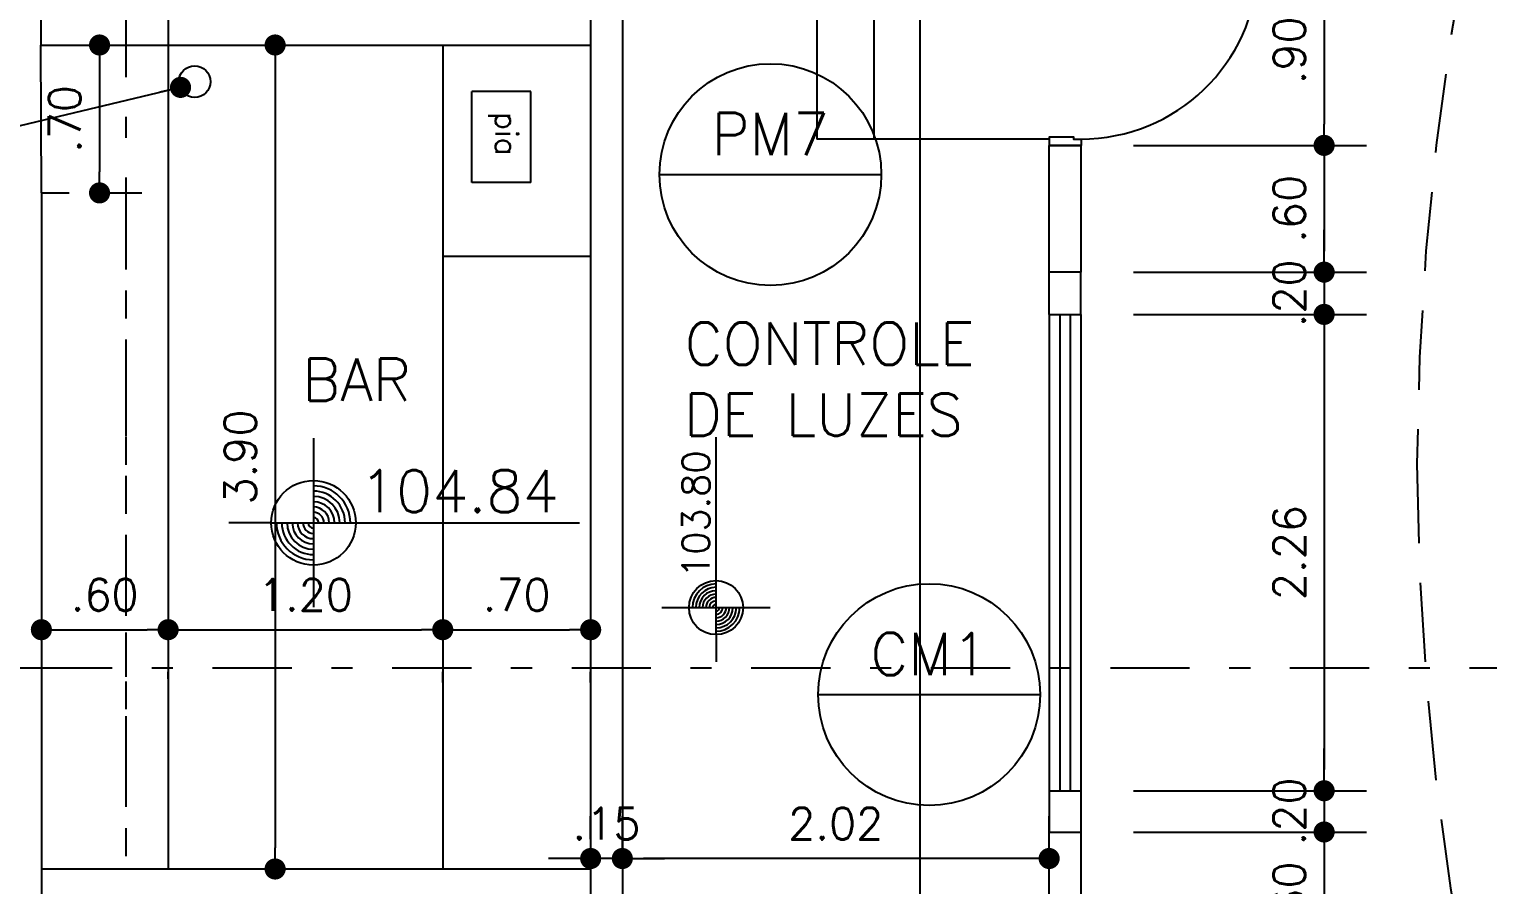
# Model space of a CAD drawing. Extents: x -14 to 107, y -33 to 53.
# Drawn here: x 13.84 to 20.75, y 27 to 31.05 of the extents above; entities that cross this region are included whole.
import ezdxf
from ezdxf.enums import TextEntityAlignment as Align

# ---------------------------------------------------------------- set-up
doc = ezdxf.new("R2010")
doc.units = 0
doc.header["$LTSCALE"] = 1.5
doc.header["$MEASUREMENT"] = 0
doc.linetypes.add('DASHDOT', pattern=[1, 0.5, -0.25, 0, -0.25])
doc.linetypes.add('HIDDEN', pattern=[0.375, 0.25, -0.125])
doc.layers.get('0').update_dxf_attribs({"linetype": 'CONTINUOUS'})
for name, color, linetype in [('A-CAIXILHO', 1, 'CONTINUOUS'), ('A-PAREDE', 3, 'CONTINUOUS'), ('A-PORTAS', 7, 'CONTINUOUS'), ('COTAS', 7, 'CONTINUOUS'), ('EIXOS', 32, 'DASHDOT'), ('N-LNHVISTA', 7, 'CONTINUOUS'), ('N-NOTACOES', 6, 'CONTINUOUS'), ('N-PROJEÇÃO', 1, 'HIDDEN'), ('N-TEXTO', 7, 'CONTINUOUS'), ('PILARNOVO', 4, 'CONTINUOUS')]:
    doc.layers.add(name, color=color, linetype=linetype)
doc.styles.add('COTA', font='romans.shx')
doc.styles.add('REGUA-080', font='simplex', dxfattribs={"height": 0.15})
doc.styles.add('ROMANS', font='romans')
doc.dimstyles.new('DG060-1', dxfattribs={"dimscale": 0.1, "dimtxt": 1.5, "dimasz": 1, "dimexe": 2, "dimexo": 2.5, "dimgap": 0.9, "dimtad": 1, "dimzin": 4, "dimdsep": 46, "dimtxsty": 'COTA', "dimblk": 'DOT', "dimblk1": 'DOT', "dimblk2": 'DOT', "dimsah": 1, "dimcen": 0.09, "dimclrd": 1, "dimclre": 1, "dimclrt": 2, "dimadec": 0, "dimazin": 0, "dimtfac": 1, "dimtdec": 4, "dimtix": 1, "dimtmove": 2, "dimatfit": 3, "dimldrblk": 'DOT', "dimfxl": 1, "dimtvp": 2, "dimtolj": 1, "dimtzin": 0, "dimarcsym": 0})

# ---------------------------------------------------------------- blocks, each defined once
blk = doc.blocks.new('N-1411')
at = {"layer": 'N-NOTACOES', "color": 1}
blk.add_line((-0.00525, 0), (0.00525, 0), dxfattribs=at)
blk.add_circle((0, 0), 0.00525, dxfattribs=at)
at = {"layer": 'N-NOTACOES', "color": 2, "style": 'ROMANS'}
for tag, p in [('ESQUADRIA', (0, 0.001918)), ('NUMERO', (0.000262, -0.002558))]:
    blk.add_attdef(tag, text='', height=0.002, dxfattribs=at).set_placement(p, align=Align.MIDDLE)
blk = doc.blocks.new('DOT')
at = {"color": 0, "linetype": 'ByBlock'}
blk.add_line((-0.5, 0), (-1, 0), dxfattribs=at)
at = {"color": 0, "linetype": 'ByBlock', "const_width": 0.5}
blk.add_lwpolyline([(-0.25, 0, 1), (0.25, 0, 1)], format="xyb", close=True, dxfattribs=at)
blk = doc.blocks.new('*D37')
at = {"color": 1, "linetype": 'ByBlock'}
for p, q in [((13.65, 31.5122), (12.8991, 31.5122)), ((13.0991, 31.4122), (13.0991, 28.1251)), ((13.872, 28.0251), (12.8991, 28.0251))]:
    blk.add_line(p, q, dxfattribs=at)
at = {"color": 1, "linetype": 'ByBlock', "xscale": 0.1, "yscale": 0.1, "zscale": 0.1}
for p, rotation in [((13.0991, 31.5122), 90), ((13.0991, 28.0251), 270)]:
    blk.add_blockref('DOT', p, dxfattribs=dict(at, rotation=rotation))
at = {"color": 2, "linetype": 'ByBlock', "insert": (12.9341, 29.7687), "char_height": 0.15, "attachment_point": 5, "rotation": 90, "style": 'COTA'}
blk.add_mtext('\\A1;3.49', dxfattribs=at)
blk = doc.blocks.new('*D38')
at = {"color": 1, "linetype": 'ByBlock'}
for p, q in [((13.872, 28.0251), (12.8991, 28.0251)), ((13.0991, 27.9251), (13.0991, 26.625)), ((13.65, 26.525), (12.8991, 26.525))]:
    blk.add_line(p, q, dxfattribs=at)
at = {"color": 1, "linetype": 'ByBlock', "xscale": 0.1, "yscale": 0.1, "zscale": 0.1}
for p, rotation in [((13.0991, 28.0251), 90), ((13.0991, 26.525), 270)]:
    blk.add_blockref('DOT', p, dxfattribs=dict(at, rotation=rotation))
at = {"color": 2, "linetype": 'ByBlock', "insert": (12.9341, 27.275), "char_height": 0.15, "attachment_point": 5, "rotation": 90, "style": 'COTA'}
blk.add_mtext('\\A1;1.50', dxfattribs=at)
blk = doc.blocks.new('*D111')
at = {"color": 1, "linetype": 'ByBlock'}
for p, q in [((19.07, 31.4), (20.1721, 31.4)), ((19.9721, 31.3), (19.9721, 30.6)), ((19.07, 30.5), (20.1721, 30.5))]:
    blk.add_line(p, q, dxfattribs=at)
at = {"color": 1, "linetype": 'ByBlock', "xscale": 0.1, "yscale": 0.1, "zscale": 0.1}
for p, rotation in [((19.9721, 31.4), 90), ((19.9721, 30.5), 270)]:
    blk.add_blockref('DOT', p, dxfattribs=dict(at, rotation=rotation))
at = {"color": 2, "linetype": 'ByBlock', "insert": (19.8071, 30.95), "char_height": 0.15, "attachment_point": 5, "rotation": 90, "style": 'COTA'}
blk.add_mtext('\\A1;.90', dxfattribs=at)
blk = doc.blocks.new('*D112')
at = {"color": 1, "linetype": 'ByBlock'}
for p, q in [((19.07, 30.5), (20.1721, 30.5)), ((19.9721, 30.4), (19.9721, 30)), ((19.0703, 29.9), (20.1721, 29.9))]:
    blk.add_line(p, q, dxfattribs=at)
at = {"color": 1, "linetype": 'ByBlock', "xscale": 0.1, "yscale": 0.1, "zscale": 0.1}
for p, rotation in [((19.9721, 30.5), 90), ((19.9721, 29.9), 270)]:
    blk.add_blockref('DOT', p, dxfattribs=dict(at, rotation=rotation))
at = {"color": 2, "linetype": 'ByBlock', "insert": (19.8071, 30.2), "char_height": 0.15, "attachment_point": 5, "rotation": 90, "style": 'COTA'}
blk.add_mtext('\\A1;.60', dxfattribs=at)
blk = doc.blocks.new('N-1901')
at = {"layer": 'N-NOTACOES', "color": 1}
for p, q in [((0, 0.004), (0, -0.004)), ((-0.002, 0), (-0.004, 0)), ((-0.002, 0), (0.012602, 0))]:
    blk.add_line(p, q, dxfattribs=at)
blk.add_circle((0, 0), 0.002, dxfattribs=at)
at = {"layer": 'N-NOTACOES', "color": 2}
for radius, start, end in [(0.00175, 0, 90), (0.0015, 0, 90), (0.00125, 0, 90), (0.001, 0, 90), (0.00075, 0, 90), (0.0005, 0, 90), (0.00025, 0, 90), (0.00175, 180, 270), (0.0015, 180, 270), (0.00125, 180, 270), (0.001, 180, 270), (0.00075, 180, 270), (0.0005, 180, 270), (0.00025, 180, 270)]:
    blk.add_arc((0, 0), radius, start, end, dxfattribs=at)
at = {"layer": 'N-NOTACOES', "color": 2, "style": 'ROMANS'}
blk.add_attdef('COTAP', text='', height=0.002, dxfattribs=at).set_placement((0.006907, 0.001496), align=Align.MIDDLE)
blk = doc.blocks.new('*D152')
at = {"color": 1, "linetype": 'ByBlock'}
for p, q in [((16.65, 27.0916), (16.65, 27.3245)), ((18.6703, 27.0916), (18.6703, 27.3245)), ((18.5703, 27.1245), (16.75, 27.1245))]:
    blk.add_line(p, q, dxfattribs=at)
at = {"color": 1, "linetype": 'ByBlock', "xscale": 0.1, "yscale": 0.1, "zscale": 0.1, "rotation": 180}
blk.add_blockref('DOT', (16.65, 27.1245), dxfattribs=at)
at = {"color": 1, "linetype": 'ByBlock', "xscale": 0.1, "yscale": 0.1, "zscale": 0.1}
blk.add_blockref('DOT', (18.6703, 27.1245), dxfattribs=at)
at = {"color": 2, "linetype": 'ByBlock', "insert": (17.6601, 27.2895), "char_height": 0.15, "attachment_point": 5, "style": 'COTA'}
blk.add_mtext('\\A1;2.02', dxfattribs=at)
blk = doc.blocks.new('*D153')
at = {"color": 1, "linetype": 'ByBlock'}
for p, q in [((16.5, 27.2166), (16.5, 27.3245)), ((16.65, 27.0916), (16.65, 27.3245)), ((16.4, 27.1245), (16.3, 27.1245)), ((16.65, 27.1245), (16.5, 27.1245)), ((16.75, 27.1245), (16.85, 27.1245))]:
    blk.add_line(p, q, dxfattribs=at)
at = {"color": 1, "linetype": 'ByBlock', "xscale": 0.1, "yscale": 0.1, "zscale": 0.1}
blk.add_blockref('DOT', (16.5, 27.1245), dxfattribs=at)
at = {"color": 1, "linetype": 'ByBlock', "xscale": 0.1, "yscale": 0.1, "zscale": 0.1, "rotation": 180}
blk.add_blockref('DOT', (16.65, 27.1245), dxfattribs=at)
at = {"color": 2, "linetype": 'ByBlock', "insert": (16.575, 27.2895), "char_height": 0.15, "attachment_point": 5, "style": 'COTA'}
blk.add_mtext('\\A1;.15', dxfattribs=at)
blk = doc.blocks.new('*D193')
at = {"color": 1, "linetype": 'ByBlock'}
for p, q in [((19.9721, 30), (19.9721, 30.1)), ((19.0703, 29.9), (20.1721, 29.9)), ((19.9721, 29.9), (19.9721, 29.7)), ((19.07, 29.7), (20.1721, 29.7)), ((19.9721, 29.6), (19.9721, 29.5))]:
    blk.add_line(p, q, dxfattribs=at)
at = {"color": 1, "linetype": 'ByBlock', "xscale": 0.1, "yscale": 0.1, "zscale": 0.1}
for p, rotation in [((19.9721, 29.9), 270), ((19.9721, 29.7), 90)]:
    blk.add_blockref('DOT', p, dxfattribs=dict(at, rotation=rotation))
at = {"color": 2, "linetype": 'ByBlock', "insert": (19.8071, 29.8), "char_height": 0.15, "attachment_point": 5, "rotation": 90, "style": 'COTA'}
blk.add_mtext('\\A1;.20', dxfattribs=at)
blk = doc.blocks.new('*D194')
at = {"color": 1, "linetype": 'ByBlock'}
for p, q in [((19.9721, 29.6), (19.9721, 27.5453)), ((19.0703, 27.4453), (20.1721, 27.4453))]:
    blk.add_line(p, q, dxfattribs=at)
at = {"color": 1, "linetype": 'ByBlock', "xscale": 0.1, "yscale": 0.1, "zscale": 0.1}
for p, rotation in [((19.9721, 29.7), 90), ((19.9721, 27.4453), 270)]:
    blk.add_blockref('DOT', p, dxfattribs=dict(at, rotation=rotation))
at = {"color": 2, "linetype": 'ByBlock', "insert": (19.8071, 28.5726), "char_height": 0.15, "attachment_point": 5, "rotation": 90, "style": 'COTA'}
blk.add_mtext('\\A1;2.26', dxfattribs=at)
blk = doc.blocks.new('*D195')
at = {"color": 1, "linetype": 'ByBlock'}
for p, q in [((19.9721, 27.5453), (19.9721, 27.6453)), ((19.9721, 27.4453), (19.9721, 27.25)), ((19.0703, 27.25), (20.1721, 27.25)), ((19.9721, 27.15), (19.9721, 27.05))]:
    blk.add_line(p, q, dxfattribs=at)
at = {"color": 1, "linetype": 'ByBlock', "xscale": 0.1, "yscale": 0.1, "zscale": 0.1}
for p, rotation in [((19.9721, 27.4453), 270), ((19.9721, 27.25), 90)]:
    blk.add_blockref('DOT', p, dxfattribs=dict(at, rotation=rotation))
at = {"color": 2, "linetype": 'ByBlock', "insert": (19.8071, 27.3476), "char_height": 0.15, "attachment_point": 5, "rotation": 90, "style": 'COTA'}
blk.add_mtext('\\A1;.20', dxfattribs=at)
blk = doc.blocks.new('*D196')
at = {"color": 1, "linetype": 'ByBlock'}
for p, q in [((19.9721, 27.15), (19.9721, 26.75)), ((19.0703, 26.65), (20.1721, 26.65))]:
    blk.add_line(p, q, dxfattribs=at)
at = {"color": 1, "linetype": 'ByBlock', "xscale": 0.1, "yscale": 0.1, "zscale": 0.1}
for p, rotation in [((19.9721, 27.25), 90), ((19.9721, 26.65), 270)]:
    blk.add_blockref('DOT', p, dxfattribs=dict(at, rotation=rotation))
at = {"color": 2, "linetype": 'ByBlock', "insert": (19.8071, 26.95), "char_height": 0.15, "attachment_point": 5, "rotation": 90, "style": 'COTA'}
blk.add_mtext('\\A1;.60', dxfattribs=at)
blk = doc.blocks.new('*D383')
at = {"color": 1, "linetype": 'ByBlock'}
for p, q in [((14.7564, 30.975), (14.8064, 30.975)), ((15.0064, 30.875), (15.0064, 27.175)), ((14.7564, 27.075), (14.8064, 27.075))]:
    blk.add_line(p, q, dxfattribs=at)
at = {"color": 1, "linetype": 'ByBlock', "xscale": 0.1, "yscale": 0.1, "zscale": 0.1}
for p, rotation in [((15.0064, 30.975), 90), ((15.0064, 27.075), 270)]:
    blk.add_blockref('DOT', p, dxfattribs=dict(at, rotation=rotation))
at = {"color": 2, "linetype": 'ByBlock', "insert": (14.8414, 29.025), "char_height": 0.15, "attachment_point": 5, "rotation": 90, "style": 'COTA'}
blk.add_mtext('\\A1;3.90', dxfattribs=at)
blk = doc.blocks.new('*D384')
at = {"color": 1, "linetype": 'ByBlock'}
for p, q in [((14, 28.2076), (14.4, 28.2076)), ((14.5, 27.9756), (14.5, 28.0076))]:
    blk.add_line(p, q, dxfattribs=at)
at = {"color": 1, "linetype": 'ByBlock', "xscale": 0.1, "yscale": 0.1, "zscale": 0.1, "rotation": 180}
blk.add_blockref('DOT', (13.9, 28.2076), dxfattribs=at)
at = {"color": 1, "linetype": 'ByBlock', "xscale": 0.1, "yscale": 0.1, "zscale": 0.1}
blk.add_blockref('DOT', (14.5, 28.2076), dxfattribs=at)
at = {"color": 2, "linetype": 'ByBlock', "insert": (14.2, 28.3726), "char_height": 0.15, "attachment_point": 5, "style": 'COTA'}
blk.add_mtext('\\A1;.60', dxfattribs=at)
blk = doc.blocks.new('*D385')
at = {"color": 1, "linetype": 'ByBlock'}
for p, q in [((14.6, 28.2076), (15.7, 28.2076)), ((15.8, 27.9576), (15.8, 28.0076))]:
    blk.add_line(p, q, dxfattribs=at)
at = {"color": 1, "linetype": 'ByBlock', "xscale": 0.1, "yscale": 0.1, "zscale": 0.1, "rotation": 180}
blk.add_blockref('DOT', (14.5, 28.2076), dxfattribs=at)
at = {"color": 1, "linetype": 'ByBlock', "xscale": 0.1, "yscale": 0.1, "zscale": 0.1}
blk.add_blockref('DOT', (15.8, 28.2076), dxfattribs=at)
at = {"color": 2, "linetype": 'ByBlock', "insert": (15.15, 28.3726), "char_height": 0.15, "attachment_point": 5, "style": 'COTA'}
blk.add_mtext('\\A1;1.20', dxfattribs=at)
blk = doc.blocks.new('*D386')
at = {"color": 1, "linetype": 'ByBlock'}
for p, q in [((15.9, 28.2076), (16.4, 28.2076)), ((16.5, 27.9576), (16.5, 28.0076))]:
    blk.add_line(p, q, dxfattribs=at)
at = {"color": 1, "linetype": 'ByBlock', "xscale": 0.1, "yscale": 0.1, "zscale": 0.1, "rotation": 180}
blk.add_blockref('DOT', (15.8, 28.2076), dxfattribs=at)
at = {"color": 1, "linetype": 'ByBlock', "xscale": 0.1, "yscale": 0.1, "zscale": 0.1}
blk.add_blockref('DOT', (16.5, 28.2076), dxfattribs=at)
at = {"color": 2, "linetype": 'ByBlock', "insert": (16.15, 28.3726), "char_height": 0.15, "attachment_point": 5, "style": 'COTA'}
blk.add_mtext('\\A1;.70', dxfattribs=at)
blk = doc.blocks.new('*D387')
at = {"color": 1, "linetype": 'ByBlock'}
for p, q in [((14.1754, 30.875), (14.1754, 30.375)), ((14.15, 30.275), (14.3754, 30.275))]:
    blk.add_line(p, q, dxfattribs=at)
at = {"color": 1, "linetype": 'ByBlock', "xscale": 0.1, "yscale": 0.1, "zscale": 0.1}
for p, rotation in [((14.1754, 30.975), 90), ((14.1754, 30.275), 270)]:
    blk.add_blockref('DOT', p, dxfattribs=dict(at, rotation=rotation))
at = {"color": 2, "linetype": 'ByBlock', "insert": (14.0104, 30.625), "char_height": 0.15, "attachment_point": 5, "rotation": 90, "style": 'COTA'}
blk.add_mtext('\\A1;.70', dxfattribs=at)

msp = doc.modelspace()

# ---------------------------------------------------------------- linework, layer by layer
at = {"layer": 'A-CAIXILHO'}
for p, q in [((18.67, 29.7), (18.6703, 27.4453)), ((18.7203, 29.7), (18.7203, 27.4453)), ((18.7703, 29.7), (18.7703, 27.4453)), ((18.82, 29.7), (18.8203, 27.4453))]:
    msp.add_line(p, q, dxfattribs=at)
at = {"layer": 'A-PAREDE'}
for p, q in [((13.898, 32), (13.898, 30.975)), ((16.5, 31.4), (16.5, 26.65)), ((16.65, 31.4), (16.65, 26.65)), ((13.898, 30.975), (16.5, 30.975)), ((18.67, 29.7), (18.67, 29.9)), ((18.82, 29.7), (18.82, 29.9)), ((18.67, 29.7), (18.82, 29.7)), ((18.67, 27.4453), (18.8203, 27.4453)), ((18.67, 27.4453), (18.67, 27.25)), ((18.8203, 27.4453), (18.82, 27.25)), ((13.9, 27.075), (16.5, 27.075)), ((13.9, 27.075), (13.9, 26.4))]:
    msp.add_line(p, q, dxfattribs=at)
at = {"layer": 'A-PORTAS'}
msp.add_lwpolyline([(18.6714, 30.5), (18.6714, 30.54), (18.7864, 30.54), (18.7864, 30.53), (18.8214, 30.53), (18.8214, 30.5)], close=True, dxfattribs=at)
msp.add_arc((18.8206, 31.37), 0.84, 269.95852, 357.81976, dxfattribs=at)
at = {"layer": 'COTAS', "linetype": 'ByBlock'}
msp.add_circle((14.625, 30.8014), 0.075, dxfattribs=at)
at = {"layer": 'EIXOS', "ltscale": 0.5}
for p, q in [((14.3, 48.1976), (14.3, -4.8398)), ((78.8353, 28.0251), (-5.9475, 28.0251))]:
    msp.add_line(p, q, dxfattribs=at)
at = {"layer": 'EIXOS', "color": 7}
msp.add_line((13.9, 30.275), (13.898, 30.975), dxfattribs=at)
at = {"layer": 'N-LNHVISTA'}
for p, q in [((18.06, 26.2472), (18.06, 31.8028)), ((16.2176, 30.7545), (15.9376, 30.7545)), ((15.9376, 30.3245), (15.9376, 30.7545)), ((16.2176, 30.3245), (16.2176, 30.7545)), ((16.2176, 30.3245), (15.9376, 30.3245))]:
    msp.add_line(p, q, dxfattribs=at)
at = {"layer": 'N-LNHVISTA', "color": 2}
for p, q in [((14.5, 31.4), (14.5, 27.075)), ((15.8, 30.975), (15.8, 27.075)), ((13.9, 30.275), (13.9, 27.075)), ((15.8, 29.975), (16.5, 29.975))]:
    msp.add_line(p, q, dxfattribs=at)
at = {"layer": 'N-LNHVISTA', "color": 4}
for p, q in [((17.5705, 31.4), (17.5705, 30.53)), ((17.8405, 31.4), (17.8405, 30.53)), ((18.6688, 30.53), (17.5705, 30.53))]:
    msp.add_line(p, q, dxfattribs=at)
at = {"layer": 'N-LNHVISTA', "color": 2, "linetype": 'HIDDEN', "ltscale": 0.35}
for p, q in [((13.9, 30.275), (14.3, 30.275)), ((14.3, 30.275), (14.3, 27.075))]:
    msp.add_line(p, q, dxfattribs=at)
at = {"layer": 'N-NOTACOES', "color": 1}
for p, q in [((17.0937, 28.1842), (17.0937, 29.1188)), ((16.8377, 28.3122), (17.3497, 28.3122)), ((17.0937, 28.1842), (17.0937, 28.0562))]:
    msp.add_line(p, q, dxfattribs=at)
msp.add_circle((17.0937, 28.3122), 0.128, dxfattribs=at)
at = {"layer": 'N-NOTACOES', "color": 2}
for radius, start, end in [(0.112, 90, 180), (0.096, 90, 180), (0.08, 90, 180), (0.064, 90, 180), (0.048, 90, 180), (0.032, 90, 180), (0.016, 90, 180), (0.064, 270, 0), (0.096, 270, 0), (0.112, 270, 0), (0.08, 270, 0), (0.048, 270, 0), (0.032, 270, 0), (0.016, 270, 0)]:
    msp.add_arc((17.0937, 28.3122), radius, start, end, dxfattribs=at)
at = {"layer": 'N-PROJEÇÃO'}
msp.add_lwpolyline([(35.4622, 38.3694), (34.6462, 37.6809), (34.0658, 38.3688), (33.2498, 37.6803), (32.6694, 38.3682), (31.8534, 37.6797), (31.273, 38.3676), (30.457, 37.6791), (29.8766, 38.367), (29.0606, 37.6785), (28.4803, 38.3664), (27.6642, 37.6779), (27.0839, 38.3658), (26.2678, 37.6773), (25.6875, 38.3652), (24.8715, 37.6767), (24.2913, 38.3643), (23.4801, 37.6799), (22.7363, 36.5691, 0.14721), (20.4115, 28.9921, 0.14721), (22.7363, 21.4152)], format="xyb", dxfattribs=at)
at = {"layer": 'PILARNOVO'}
for points in [[(18.67, 30.5), (18.82, 30.5), (18.82, 29.9), (18.67, 29.9)], [(18.67, 27.25), (18.82, 27.25), (18.82, 26.65), (18.67, 26.65)]]:
    msp.add_lwpolyline(points, close=True, dxfattribs=at)

# ---------------------------------------------------------------- block references
at = {"layer": 'N-LNHVISTA', "xscale": 100, "yscale": 100, "zscale": 100}
for p, values in [((17.3509, 30.3616), {'ESQUADRIA': 'PM7'}), ((18.1025, 27.9004), {'ESQUADRIA': 'CM1'})]:
    msp.add_blockref('N-1411', p, dxfattribs=at).add_auto_attribs(values)
at = {"layer": 'N-NOTACOES', "xscale": 100, "yscale": 100, "zscale": 100}
msp.add_blockref('N-1901', (15.1878, 28.7135), dxfattribs=at).add_auto_attribs({'COTAP': '104.84'})

# ---------------------------------------------------------------- texts
at = {"layer": 'N-NOTACOES', "color": 2, "style": 'ROMANS'}
msp.add_attdef('103.80', text='0,00', height=0.128, rotation=90, dxfattribs=at).set_placement((16.9979, 28.7542), align=Align.MIDDLE)
at = {"layer": 'N-TEXTO', "color": 3, "style": 'REGUA-080'}
for s, p in [('CONTROLE', (16.9448, 29.4618)), ('BAR', (15.1354, 29.2905)), ('DE LUZES', (16.9421, 29.1257))]:
    msp.add_text(s, height=0.2, dxfattribs=at).set_placement(p)
at = {"layer": 'N-TEXTO', "color": 2, "linetype": 'ByBlock', "insert": (16.0844, 30.4511), "char_height": 0.105, "attachment_point": 6, "rotation": 270, "style": 'COTA'}
msp.add_mtext('pia', dxfattribs=at)

# ---------------------------------------------------------------- dimensions: what is measured, and where the dimension line sits
at = {"layer": 'COTAS'}
for base, p1, p2, override, picture, middle in [((13.0991, 28.0251), (13.9, 31.5122), (14.122, 28.0251), {"dimse1": 0}, '*D37', (12.9341, 29.7687)), ((19.9721, 27.4453), (18.82, 29.7), (18.8203, 27.4453), {"dimse1": 1}, '*D194', (19.8071, 28.5726)), ((19.9721, 27.25), (18.8203, 27.4453), (18.8203, 27.25), {"dimse1": 1}, '*D195', (19.8071, 27.3476)), ((19.9721, 26.65), (18.8203, 27.25), (18.8203, 26.65), {"dimse1": 1}, '*D196', (19.8071, 26.95))]:
    dim = msp.add_linear_dim(base=base, p1=p1, p2=p2, angle=90, dimstyle='DG060-1', override=override, dxfattribs=at)
    dim.commit()
    dim.dimension.update_dxf_attribs({"geometry": picture, "text_midpoint": middle})
for base, p1, p2, picture, middle in [((19.9721, 30.5), (18.82, 31.4), (18.82, 30.5), '*D111', (19.8071, 30.95)), ((15.0064, 27.075), (15.0064, 30.975), (15.0064, 27.075), '*D383', (14.8414, 29.025)), ((19.9721, 29.9), (18.82, 30.5), (18.8203, 29.9), '*D112', (19.8071, 30.2)), ((19.9721, 29.7), (18.8203, 29.9), (18.82, 29.7), '*D193', (19.8071, 29.8)), ((13.0991, 26.525), (14.122, 28.0251), (13.9, 26.525), '*D38', (12.9341, 27.275))]:
    dim = msp.add_linear_dim(base=base, p1=p1, p2=p2, angle=90, dimstyle='DG060-1', dxfattribs=at)
    dim.commit()
    dim.dimension.update_dxf_attribs({"geometry": picture, "text_midpoint": middle})
for base, p1, p2, picture, middle in [((16.5, 27.1245), (16.65, 26.8416), (16.5, 26.9666), '*D153', (16.575, 27.2895)), ((16.65, 27.1245), (18.6703, 26.8416), (16.65, 26.8416), '*D152', (17.6601, 27.2895))]:
    dim = msp.add_linear_dim(base=base, p1=p1, p2=p2, dimstyle='DG060-1', dxfattribs=at)
    dim.commit()
    dim.dimension.update_dxf_attribs({"geometry": picture, "text_midpoint": middle})
at = {"layer": 'EIXOS'}
dim = msp.add_linear_dim(base=(14.1754, 30.275), p1=(13.898, 30.975), p2=(13.9, 30.275), angle=90, dimstyle='DG060-1', override={"dimse1": 1}, dxfattribs=at)
dim.commit()
dim.dimension.update_dxf_attribs({"geometry": '*D387', "text_midpoint": (14.0104, 30.625)})
for base, p1, p2, picture, middle in [((14.5, 28.2076), (13.9, 28.2256), (14.5, 28.2256), '*D384', (14.2, 28.3726)), ((16.5, 28.2076), (15.8, 28.2076), (16.5, 28.2076), '*D386', (16.15, 28.3726))]:
    dim = msp.add_linear_dim(base=base, p1=p1, p2=p2, dimstyle='DG060-1', override={"dimse1": 1}, dxfattribs=at)
    dim.commit()
    dim.dimension.update_dxf_attribs({"geometry": picture, "text_midpoint": middle})
dim = msp.add_linear_dim(base=(15.8, 28.2076), p1=(14.5, 28.2256), p2=(15.8, 28.2076), text='1.20', dimstyle='DG060-1', override={"dimse1": 1}, dxfattribs=at)
dim.commit()
dim.dimension.update_dxf_attribs({"geometry": '*D385', "text_midpoint": (15.15, 28.3726)})

# ---------------------------------------------------------------- leaders
at = {"layer": 'N-TEXTO', "color": 1, "linetype": 'ByBlock', "annotation_type": 0, "has_hookline": 1, "hookline_direction": 1, "text_width": 0.58}
msp.add_leader([(14.5587, 30.7745), (13.7995, 30.5925)], dimstyle='DG060-1', override={"dimse1": 0}, dxfattribs=at)

doc.saveas('drawing.dxf')
